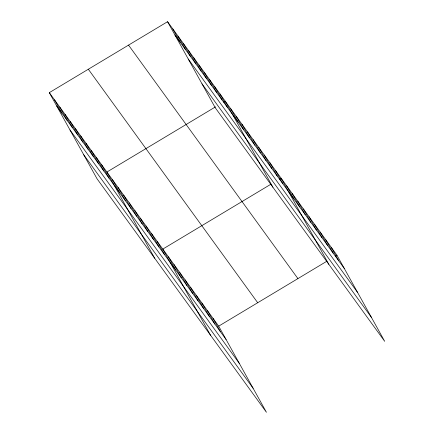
<?xml version="1.0" encoding="UTF-8"?>
<svg xmlns="http://www.w3.org/2000/svg" width="434" height="434" viewBox="0 0 434 434"><rect width="100%" height="100%" fill="white"/><g stroke="black" fill="none" stroke-linecap="round" stroke-linejoin="round"><path stroke-width="0.65" d="M49.302 92.654L218.682 326.146L266.438 412.3L97.059 178.808L49.302 92.654L167.562 21.7L336.941 255.192L384.698 341.346L215.318 107.854L167.562 21.7M215.535 106.856L106.894 172.038L154.65 258.197M223.456 102.104L225.148 101.089L272.91 187.244M270.865 184.249L162.788 249.094L210.544 335.249M279.35 179.155L281.048 178.141L328.804 264.295M218.682 326.146L326.759 261.301M335.243 256.212L336.941 255.192M174.951 35.035L344.33 268.527M188.275 59.067L357.654 292.554M202 83.827L371.374 317.314M128.535 45.114L297.914 278.606M88.33 69.239L257.704 302.731M56.697 105.988L226.071 339.48M70.015 130.016L239.394 363.508M83.74 154.775L253.114 388.267M331.348 247.488L338.742 260.818M325.76 239.78L333.149 253.114M320.173 232.076L327.561 245.411M314.579 224.373L321.974 237.702M308.992 216.664L316.386 229.998M303.404 208.96L310.793 222.295M297.816 201.257L305.205 214.591M292.223 193.548L299.617 206.882M286.635 185.844L294.024 199.179M275.454 170.432L282.849 183.766M269.867 162.728L277.255 176.063M264.279 155.025L271.668 168.359M258.686 147.316L266.08 160.651M253.098 139.612L260.487 152.947M247.51 131.909L254.899 145.244M241.917 124.205L249.311 137.535M236.329 116.496L243.718 129.831M230.742 108.793L238.13 122.128M219.913 93.869L227.308 107.203M214.678 86.654L222.072 99.988M209.443 79.438L216.837 92.767M204.208 72.218L211.602 85.552M198.973 65.002L206.367 78.337M193.738 57.787L201.132 71.116M188.502 50.566L195.897 63.901M183.267 43.351L190.662 56.686M178.032 36.136L185.427 49.465M172.797 28.915L180.191 42.25M213.089 318.437L220.483 331.771M207.501 310.733L214.895 324.068M201.913 303.03L209.302 316.364M196.325 295.321L203.714 308.655M190.732 287.617L198.126 300.952M185.144 279.914L192.533 293.248M179.557 272.21L186.946 285.539M173.963 264.501L181.358 277.836M168.376 256.798L175.765 270.132M157.195 241.385L164.589 254.72M151.607 233.682L158.996 247.017M146.019 225.978L153.408 239.308M140.426 218.269L147.82 231.604M134.838 210.566L142.227 223.901M129.251 202.862L136.639 216.192M123.657 195.154L131.052 208.488M118.07 187.45L125.464 200.785M112.482 179.747L119.871 193.076M101.654 164.822L109.048 178.157M96.419 157.607L103.813 170.942M91.183 150.386L98.578 163.721M85.948 143.171L93.343 156.506M80.713 135.956L88.107 149.291M75.478 128.735L82.872 142.07M70.243 121.52L77.637 134.855M65.008 114.305L72.402 127.639M59.773 107.084L67.167 120.419M54.538 99.869L61.932 113.203"/></g></svg>
